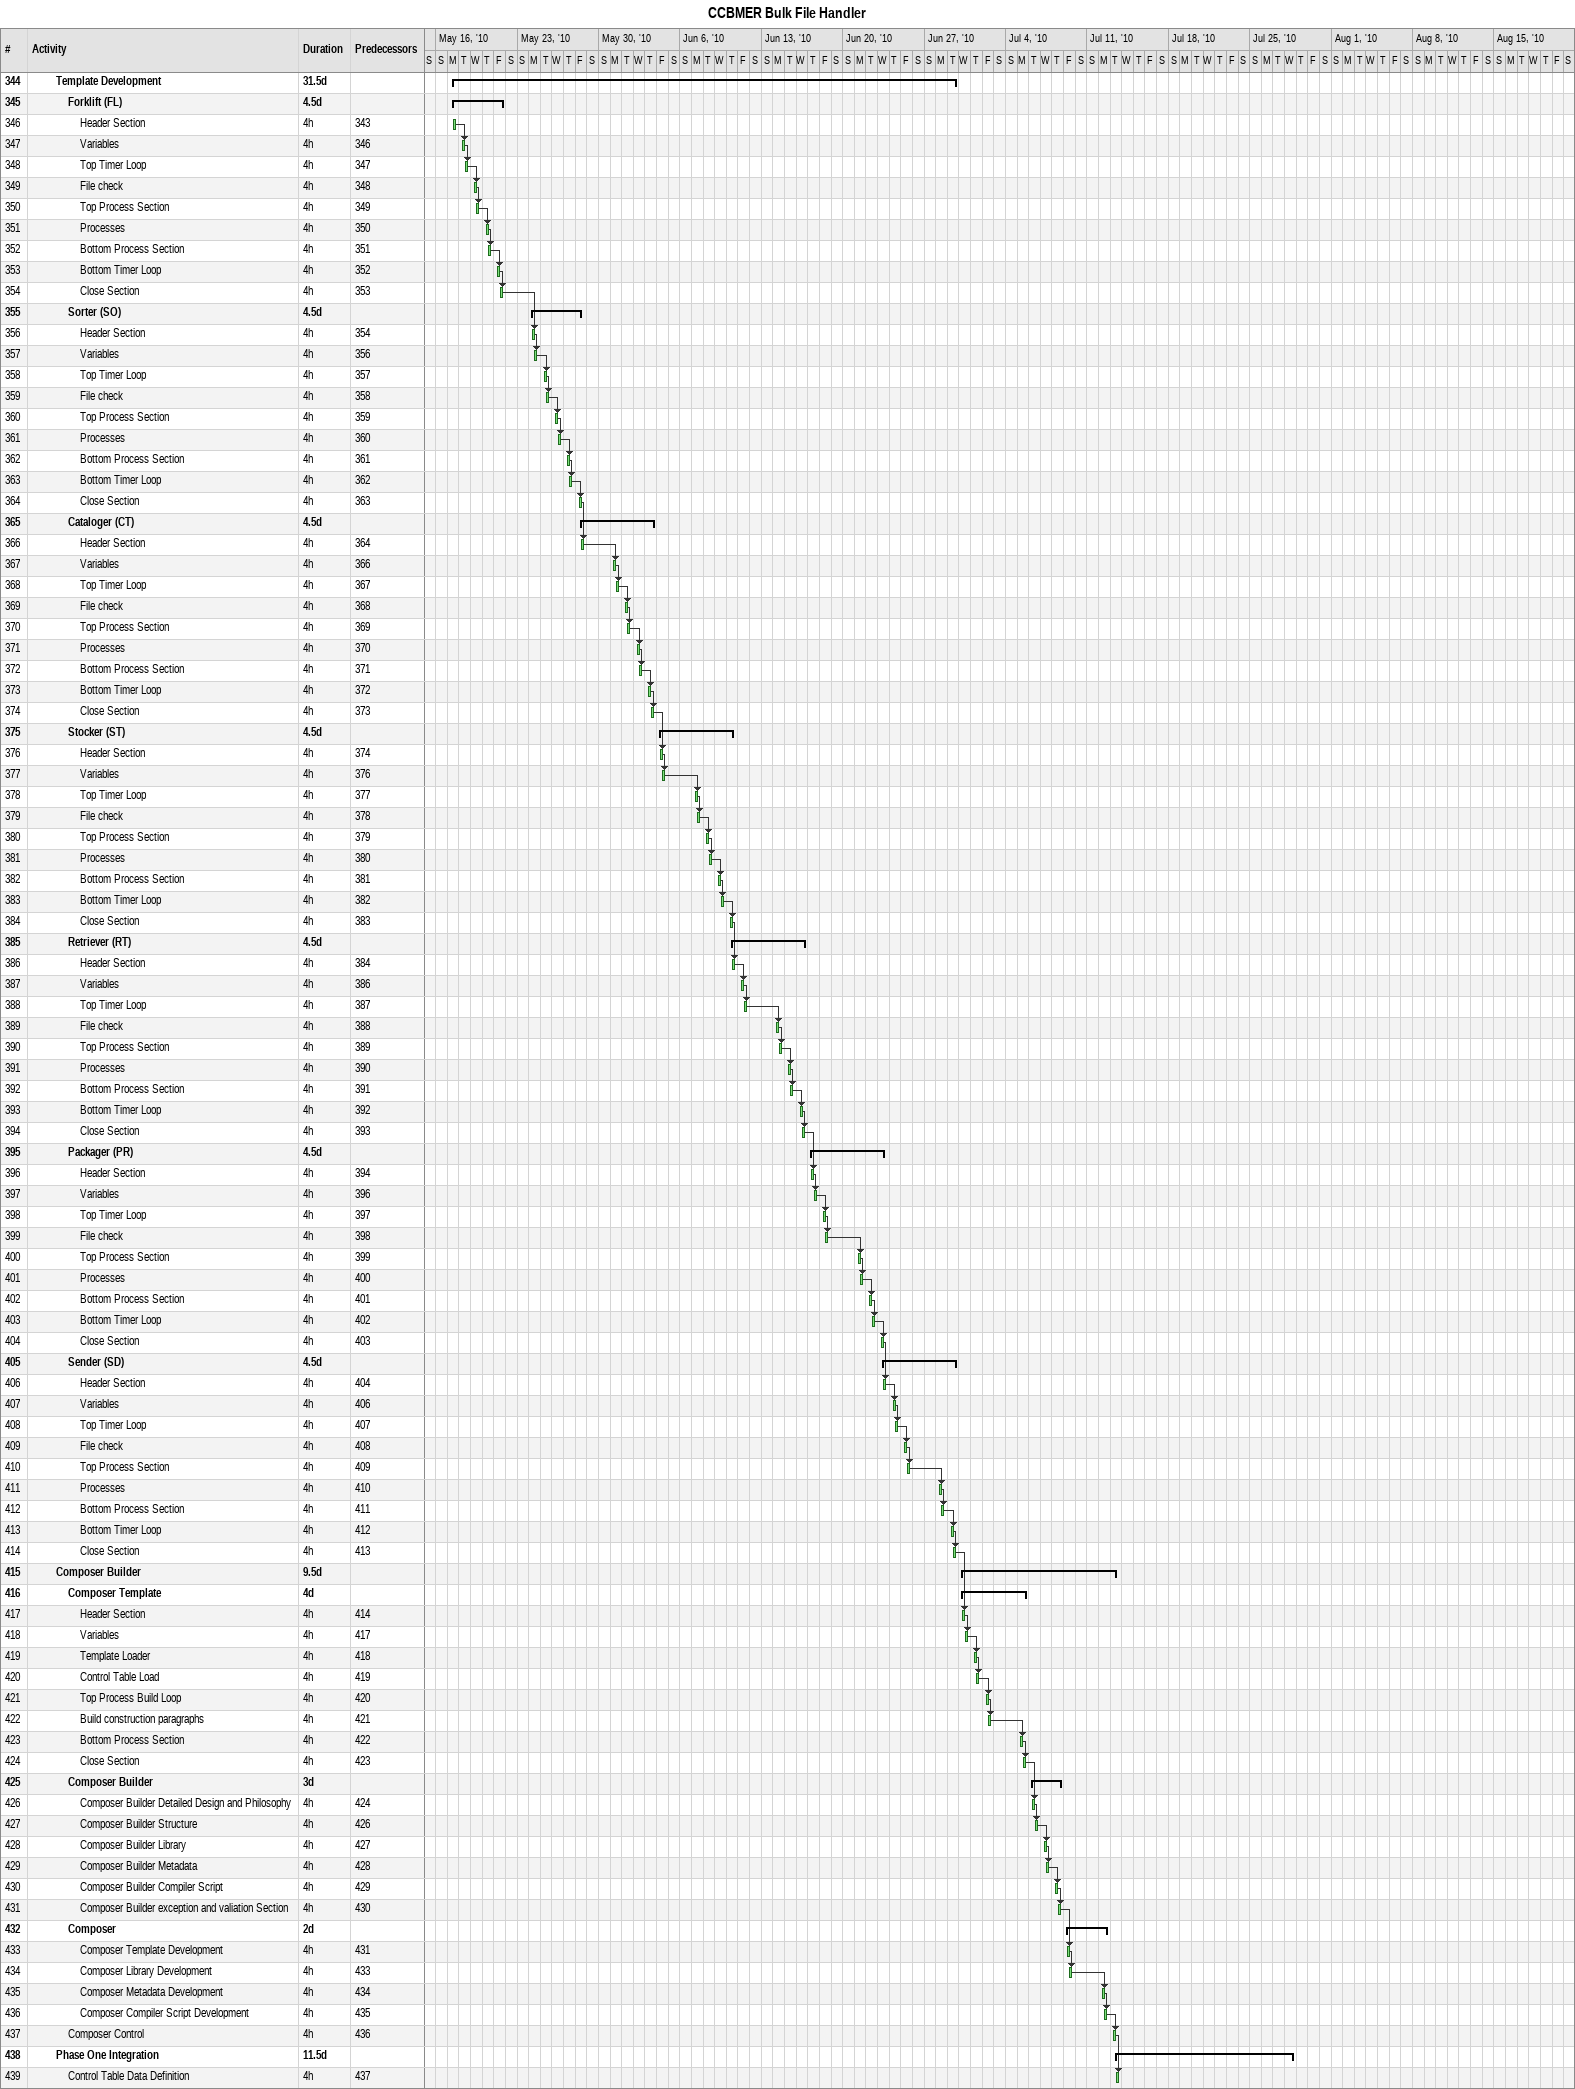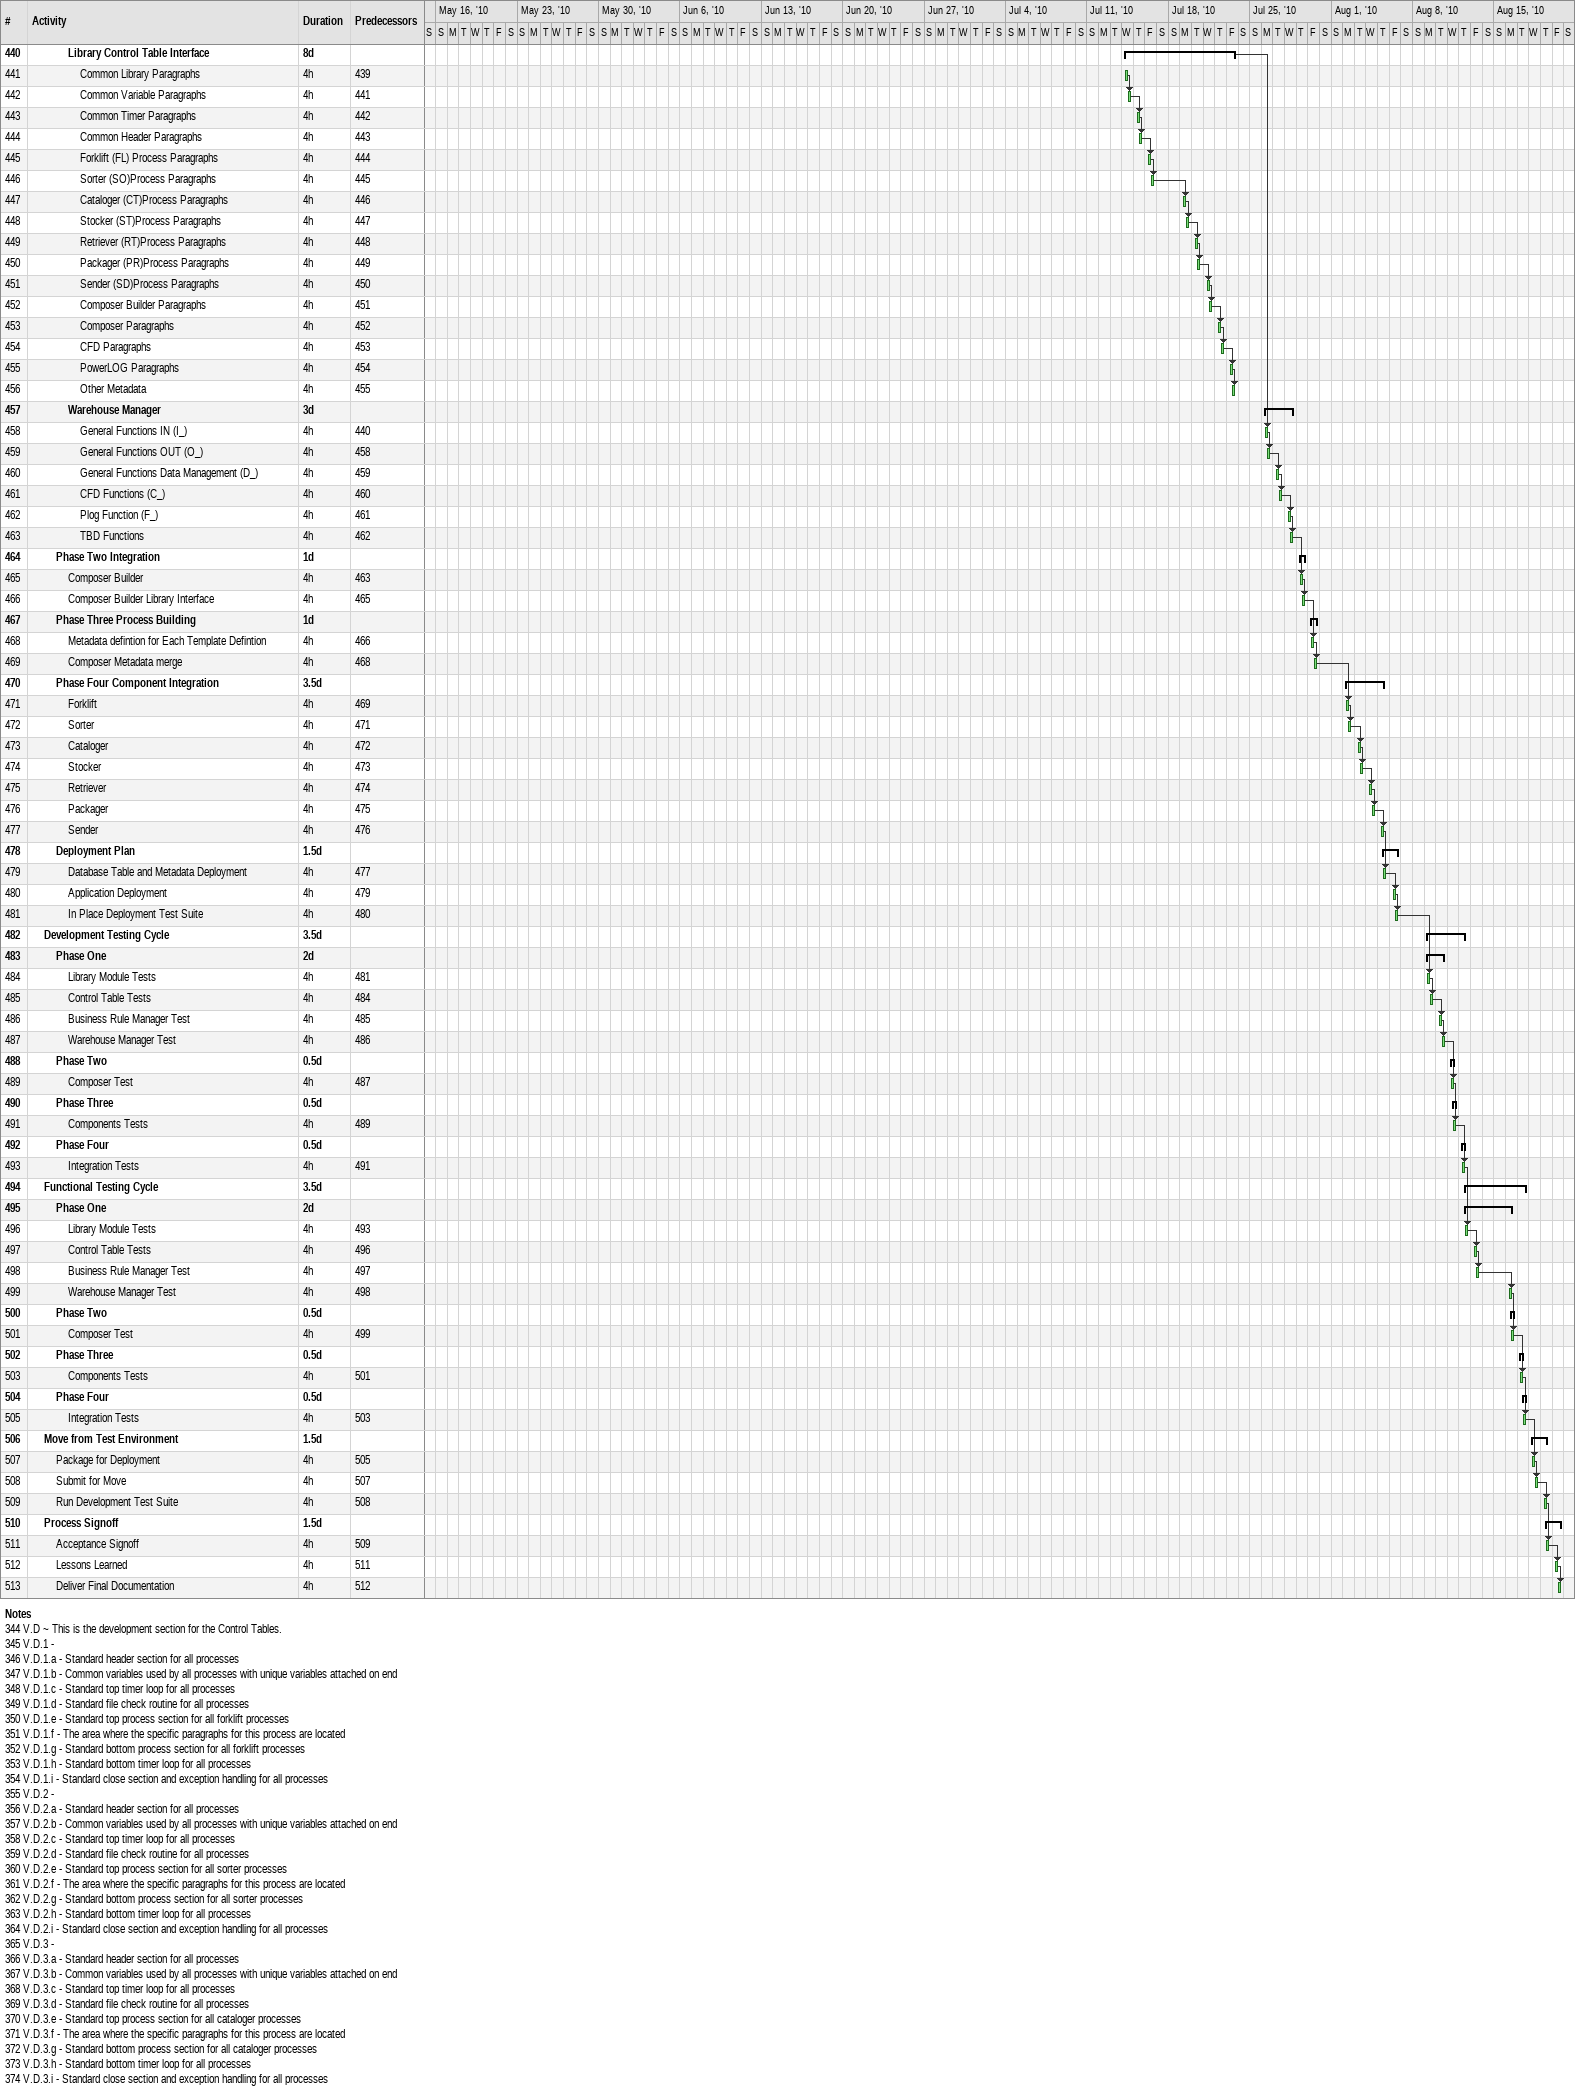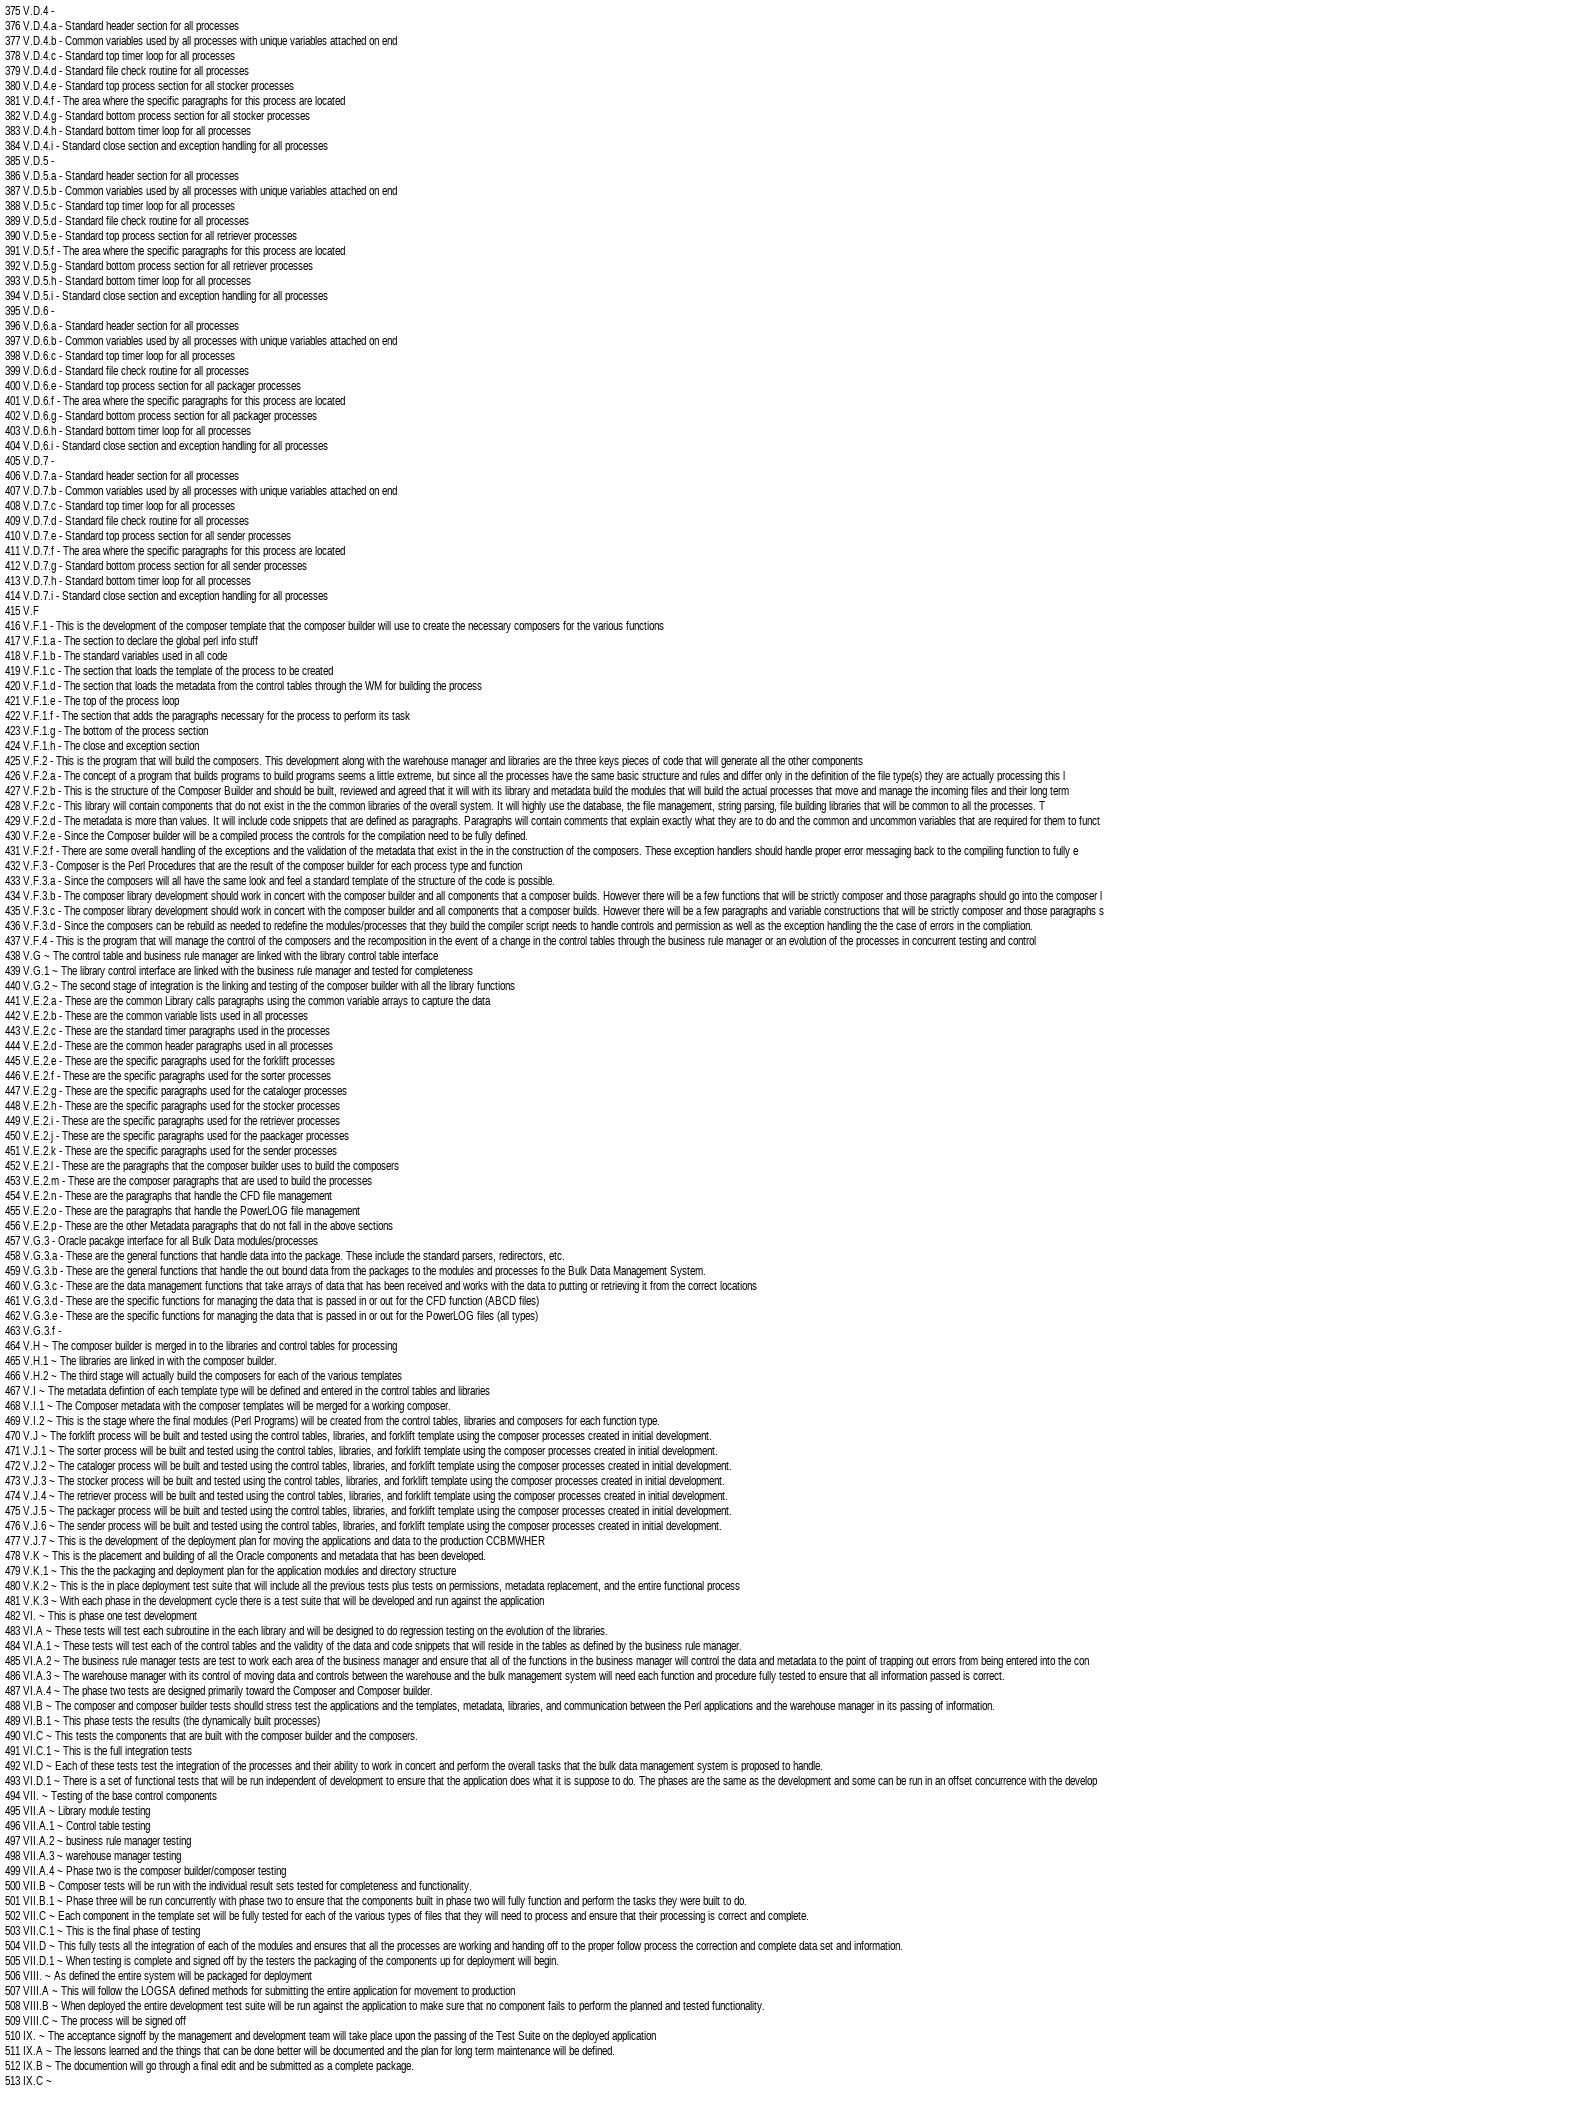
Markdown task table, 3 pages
CCBMER Bulk File Handler

| ID | Level | Task | Duration | Start | Finish | Predecessors |
|---|---|---|---|---|---|---|
| 344 | 3 | **Template Development** | 31.5d | 2010-05-17 | 2010-06-29 |  |
| 345 | 4 | **Forklift (FL)** | 4.5d | 2010-05-17 | 2010-05-21 |  |
| 346 | 5 | Header Section | 4h | 2010-05-17 | 2010-05-17 | 343 |
| 347 | 5 | Variables | 4h | 2010-05-18 | 2010-05-18 | 346 |
| 348 | 5 | Top Timer Loop | 4h | 2010-05-18 | 2010-05-18 | 347 |
| 349 | 5 | File check | 4h | 2010-05-19 | 2010-05-19 | 348 |
| 350 | 5 | Top Process Section | 4h | 2010-05-19 | 2010-05-19 | 349 |
| 351 | 5 | Processes | 4h | 2010-05-20 | 2010-05-20 | 350 |
| 352 | 5 | Bottom Process Section | 4h | 2010-05-20 | 2010-05-20 | 351 |
| 353 | 5 | Bottom Timer Loop | 4h | 2010-05-21 | 2010-05-21 | 352 |
| 354 | 5 | Close Section | 4h | 2010-05-21 | 2010-05-21 | 353 |
| 355 | 4 | **Sorter (SO)** | 4.5d | 2010-05-24 | 2010-05-28 |  |
| 356 | 5 | Header Section | 4h | 2010-05-24 | 2010-05-24 | 354 |
| 357 | 5 | Variables | 4h | 2010-05-24 | 2010-05-24 | 356 |
| 358 | 5 | Top Timer Loop | 4h | 2010-05-25 | 2010-05-25 | 357 |
| 359 | 5 | File check | 4h | 2010-05-25 | 2010-05-25 | 358 |
| 360 | 5 | Top Process Section | 4h | 2010-05-26 | 2010-05-26 | 359 |
| 361 | 5 | Processes | 4h | 2010-05-26 | 2010-05-26 | 360 |
| 362 | 5 | Bottom Process Section | 4h | 2010-05-27 | 2010-05-27 | 361 |
| 363 | 5 | Bottom Timer Loop | 4h | 2010-05-27 | 2010-05-27 | 362 |
| 364 | 5 | Close Section | 4h | 2010-05-28 | 2010-05-28 | 363 |
| 365 | 4 | **Cataloger (CT)** | 4.5d | 2010-05-28 | 2010-06-03 |  |
| 366 | 5 | Header Section | 4h | 2010-05-28 | 2010-05-28 | 364 |
| 367 | 5 | Variables | 4h | 2010-05-31 | 2010-05-31 | 366 |
| 368 | 5 | Top Timer Loop | 4h | 2010-05-31 | 2010-05-31 | 367 |
| 369 | 5 | File check | 4h | 2010-06-01 | 2010-06-01 | 368 |
| 370 | 5 | Top Process Section | 4h | 2010-06-01 | 2010-06-01 | 369 |
| 371 | 5 | Processes | 4h | 2010-06-02 | 2010-06-02 | 370 |
| 372 | 5 | Bottom Process Section | 4h | 2010-06-02 | 2010-06-02 | 371 |
| 373 | 5 | Bottom Timer Loop | 4h | 2010-06-03 | 2010-06-03 | 372 |
| 374 | 5 | Close Section | 4h | 2010-06-03 | 2010-06-03 | 373 |
| 375 | 4 | **Stocker (ST)** | 4.5d | 2010-06-04 | 2010-06-10 |  |
| 376 | 5 | Header Section | 4h | 2010-06-04 | 2010-06-04 | 374 |
| 377 | 5 | Variables | 4h | 2010-06-04 | 2010-06-04 | 376 |
| 378 | 5 | Top Timer Loop | 4h | 2010-06-07 | 2010-06-07 | 377 |
| 379 | 5 | File check | 4h | 2010-06-07 | 2010-06-07 | 378 |
| 380 | 5 | Top Process Section | 4h | 2010-06-08 | 2010-06-08 | 379 |
| 381 | 5 | Processes | 4h | 2010-06-08 | 2010-06-08 | 380 |
| 382 | 5 | Bottom Process Section | 4h | 2010-06-09 | 2010-06-09 | 381 |
| 383 | 5 | Bottom Timer Loop | 4h | 2010-06-09 | 2010-06-09 | 382 |
| 384 | 5 | Close Section | 4h | 2010-06-10 | 2010-06-10 | 383 |
| 385 | 4 | **Retriever (RT)** | 4.5d | 2010-06-10 | 2010-06-16 |  |
| 386 | 5 | Header Section | 4h | 2010-06-10 | 2010-06-10 | 384 |
| 387 | 5 | Variables | 4h | 2010-06-11 | 2010-06-11 | 386 |
| 388 | 5 | Top Timer Loop | 4h | 2010-06-11 | 2010-06-11 | 387 |
| 389 | 5 | File check | 4h | 2010-06-14 | 2010-06-14 | 388 |
| 390 | 5 | Top Process Section | 4h | 2010-06-14 | 2010-06-14 | 389 |
| 391 | 5 | Processes | 4h | 2010-06-15 | 2010-06-15 | 390 |
| 392 | 5 | Bottom Process Section | 4h | 2010-06-15 | 2010-06-15 | 391 |
| 393 | 5 | Bottom Timer Loop | 4h | 2010-06-16 | 2010-06-16 | 392 |
| 394 | 5 | Close Section | 4h | 2010-06-16 | 2010-06-16 | 393 |
| 395 | 4 | **Packager (PR)** | 4.5d | 2010-06-17 | 2010-06-23 |  |
| 396 | 5 | Header Section | 4h | 2010-06-17 | 2010-06-17 | 394 |
| 397 | 5 | Variables | 4h | 2010-06-17 | 2010-06-17 | 396 |
| 398 | 5 | Top Timer Loop | 4h | 2010-06-18 | 2010-06-18 | 397 |
| 399 | 5 | File check | 4h | 2010-06-18 | 2010-06-18 | 398 |
| 400 | 5 | Top Process Section | 4h | 2010-06-21 | 2010-06-21 | 399 |
| 401 | 5 | Processes | 4h | 2010-06-21 | 2010-06-21 | 400 |
| 402 | 5 | Bottom Process Section | 4h | 2010-06-22 | 2010-06-22 | 401 |
| 403 | 5 | Bottom Timer Loop | 4h | 2010-06-22 | 2010-06-22 | 402 |
| 404 | 5 | Close Section | 4h | 2010-06-23 | 2010-06-23 | 403 |
| 405 | 4 | **Sender (SD)** | 4.5d | 2010-06-23 | 2010-06-29 |  |
| 406 | 5 | Header Section | 4h | 2010-06-23 | 2010-06-23 | 404 |
| 407 | 5 | Variables | 4h | 2010-06-24 | 2010-06-24 | 406 |
| 408 | 5 | Top Timer Loop | 4h | 2010-06-24 | 2010-06-24 | 407 |
| 409 | 5 | File check | 4h | 2010-06-25 | 2010-06-25 | 408 |
| 410 | 5 | Top Process Section | 4h | 2010-06-25 | 2010-06-25 | 409 |
| 411 | 5 | Processes | 4h | 2010-06-28 | 2010-06-28 | 410 |
| 412 | 5 | Bottom Process Section | 4h | 2010-06-28 | 2010-06-28 | 411 |
| 413 | 5 | Bottom Timer Loop | 4h | 2010-06-29 | 2010-06-29 | 412 |
| 414 | 5 | Close Section | 4h | 2010-06-29 | 2010-06-29 | 413 |
| 415 | 3 | **Composer Builder** | 9.5d | 2010-06-30 | 2010-07-13 |  |
| 416 | 4 | **Composer Template** | 4d | 2010-06-30 | 2010-07-05 |  |
| 417 | 5 | Header Section | 4h | 2010-06-30 | 2010-06-30 | 414 |
| 418 | 5 | Variables | 4h | 2010-06-30 | 2010-06-30 | 417 |
| 419 | 5 | Template Loader | 4h | 2010-07-01 | 2010-07-01 | 418 |
| 420 | 5 | Control Table Load | 4h | 2010-07-01 | 2010-07-01 | 419 |
| 421 | 5 | Top Process Build Loop | 4h | 2010-07-02 | 2010-07-02 | 420 |
| 422 | 5 | Build construction paragraphs | 4h | 2010-07-02 | 2010-07-02 | 421 |
| 423 | 5 | Bottom Process Section | 4h | 2010-07-05 | 2010-07-05 | 422 |
| 424 | 5 | Close Section | 4h | 2010-07-05 | 2010-07-05 | 423 |
| 425 | 4 | **Composer Builder** | 3d | 2010-07-06 | 2010-07-08 |  |
| 426 | 5 | Composer Builder Detailed Design and Philosophy | 4h | 2010-07-06 | 2010-07-06 | 424 |
| 427 | 5 | Composer Builder Structure | 4h | 2010-07-06 | 2010-07-06 | 426 |
| 428 | 5 | Composer Builder Library | 4h | 2010-07-07 | 2010-07-07 | 427 |
| 429 | 5 | Composer Builder Metadata | 4h | 2010-07-07 | 2010-07-07 | 428 |
| 430 | 5 | Composer Builder Compiler Script | 4h | 2010-07-08 | 2010-07-08 | 429 |
| 431 | 5 | Composer Builder exception and valiation Section | 4h | 2010-07-08 | 2010-07-08 | 430 |
| 432 | 4 | **Composer** | 2d | 2010-07-09 | 2010-07-12 |  |
| 433 | 5 | Composer Template Development | 4h | 2010-07-09 | 2010-07-09 | 431 |
| 434 | 5 | Composer Library Development | 4h | 2010-07-09 | 2010-07-09 | 433 |
| 435 | 5 | Composer Metadata Development | 4h | 2010-07-12 | 2010-07-12 | 434 |
| 436 | 5 | Composer Compiler Script Development | 4h | 2010-07-12 | 2010-07-12 | 435 |
| 437 | 4 | Composer Control | 4h | 2010-07-13 | 2010-07-13 | 436 |
| 438 | 3 | **Phase One Integration** | 11.5d | 2010-07-13 | 2010-07-28 |  |
| 439 | 4 | Control Table Data Definition | 4h | 2010-07-13 | 2010-07-13 | 437 |
| 440 | 4 | **Library Control Table Interface** | 8d | 2010-07-14 | 2010-07-23 |  |
| 441 | 5 | Common Library Paragraphs | 4h | 2010-07-14 | 2010-07-14 | 439 |
| 442 | 5 | Common Variable Paragraphs | 4h | 2010-07-14 | 2010-07-14 | 441 |
| 443 | 5 | Common Timer Paragraphs | 4h | 2010-07-15 | 2010-07-15 | 442 |
| 444 | 5 | Common Header Paragraphs | 4h | 2010-07-15 | 2010-07-15 | 443 |
| 445 | 5 | Forklift (FL) Process Paragraphs | 4h | 2010-07-16 | 2010-07-16 | 444 |
| 446 | 5 | Sorter (SO)Process Paragraphs | 4h | 2010-07-16 | 2010-07-16 | 445 |
| 447 | 5 | Cataloger (CT)Process Paragraphs | 4h | 2010-07-19 | 2010-07-19 | 446 |
| 448 | 5 | Stocker (ST)Process Paragraphs | 4h | 2010-07-19 | 2010-07-19 | 447 |
| 449 | 5 | Retriever (RT)Process Paragraphs | 4h | 2010-07-20 | 2010-07-20 | 448 |
| 450 | 5 | Packager (PR)Process Paragraphs | 4h | 2010-07-20 | 2010-07-20 | 449 |
| 451 | 5 | Sender (SD)Process Paragraphs | 4h | 2010-07-21 | 2010-07-21 | 450 |
| 452 | 5 | Composer Builder Paragraphs | 4h | 2010-07-21 | 2010-07-21 | 451 |
| 453 | 5 | Composer Paragraphs | 4h | 2010-07-22 | 2010-07-22 | 452 |
| 454 | 5 | CFD Paragraphs | 4h | 2010-07-22 | 2010-07-22 | 453 |
| 455 | 5 | PowerLOG Paragraphs | 4h | 2010-07-23 | 2010-07-23 | 454 |
| 456 | 5 | Other Metadata | 4h | 2010-07-23 | 2010-07-23 | 455 |
| 457 | 4 | **Warehouse Manager** | 3d | 2010-07-26 | 2010-07-28 |  |
| 458 | 5 | General Functions IN (I_) | 4h | 2010-07-26 | 2010-07-26 | 440 |
| 459 | 5 | General Functions OUT (O_) | 4h | 2010-07-26 | 2010-07-26 | 458 |
| 460 | 5 | General Functions Data Management (D_) | 4h | 2010-07-27 | 2010-07-27 | 459 |
| 461 | 5 | CFD Functions (C_) | 4h | 2010-07-27 | 2010-07-27 | 460 |
| 462 | 5 | Plog Function (F_) | 4h | 2010-07-28 | 2010-07-28 | 461 |
| 463 | 5 | TBD Functions | 4h | 2010-07-28 | 2010-07-28 | 462 |
| 464 | 3 | **Phase Two Integration** | 1d | 2010-07-29 | 2010-07-29 |  |
| 465 | 4 | Composer Builder | 4h | 2010-07-29 | 2010-07-29 | 463 |
| 466 | 4 | Composer Builder Library Interface | 4h | 2010-07-29 | 2010-07-29 | 465 |
| 467 | 3 | **Phase Three Process Building** | 1d | 2010-07-30 | 2010-07-30 |  |
| 468 | 4 | Metadata defintion for Each Template Defintion | 4h | 2010-07-30 | 2010-07-30 | 466 |
| 469 | 4 | Composer Metadata merge | 4h | 2010-07-30 | 2010-07-30 | 468 |
| 470 | 3 | **Phase Four Component Integration** | 3.5d | 2010-08-02 | 2010-08-05 |  |
| 471 | 4 | Forklift | 4h | 2010-08-02 | 2010-08-02 | 469 |
| 472 | 4 | Sorter | 4h | 2010-08-02 | 2010-08-02 | 471 |
| 473 | 4 | Cataloger | 4h | 2010-08-03 | 2010-08-03 | 472 |
| 474 | 4 | Stocker | 4h | 2010-08-03 | 2010-08-03 | 473 |
| 475 | 4 | Retriever | 4h | 2010-08-04 | 2010-08-04 | 474 |
| 476 | 4 | Packager | 4h | 2010-08-04 | 2010-08-04 | 475 |
| 477 | 4 | Sender | 4h | 2010-08-05 | 2010-08-05 | 476 |
| 478 | 3 | **Deployment Plan** | 1.5d | 2010-08-05 | 2010-08-06 |  |
| 479 | 4 | Database Table and Metadata Deployment | 4h | 2010-08-05 | 2010-08-05 | 477 |
| 480 | 4 | Application Deployment | 4h | 2010-08-06 | 2010-08-06 | 479 |
| 481 | 4 | In Place Deployment Test Suite | 4h | 2010-08-06 | 2010-08-06 | 480 |
| 482 | 2 | **Development Testing Cycle** | 3.5d | 2010-08-09 | 2010-08-12 |  |
| 483 | 3 | **Phase One** | 2d | 2010-08-09 | 2010-08-10 |  |
| 484 | 4 | Library Module Tests | 4h | 2010-08-09 | 2010-08-09 | 481 |
| 485 | 4 | Control Table Tests | 4h | 2010-08-09 | 2010-08-09 | 484 |
| 486 | 4 | Business Rule Manager Test | 4h | 2010-08-10 | 2010-08-10 | 485 |
| 487 | 4 | Warehouse Manager Test | 4h | 2010-08-10 | 2010-08-10 | 486 |
| 488 | 3 | **Phase Two** | 0.5d | 2010-08-11 | 2010-08-11 |  |
| 489 | 4 | Composer Test | 4h | 2010-08-11 | 2010-08-11 | 487 |
| 490 | 3 | **Phase Three** | 0.5d | 2010-08-11 | 2010-08-11 |  |
| 491 | 4 | Components Tests | 4h | 2010-08-11 | 2010-08-11 | 489 |
| 492 | 3 | **Phase Four** | 0.5d | 2010-08-12 | 2010-08-12 |  |
| 493 | 4 | Integration Tests | 4h | 2010-08-12 | 2010-08-12 | 491 |
| 494 | 2 | **Functional Testing Cycle** | 3.5d | 2010-08-12 | 2010-08-17 |  |
| 495 | 3 | **Phase One** | 2d | 2010-08-12 | 2010-08-16 |  |
| 496 | 4 | Library Module Tests | 4h | 2010-08-12 | 2010-08-12 | 493 |
| 497 | 4 | Control Table Tests | 4h | 2010-08-13 | 2010-08-13 | 496 |
| 498 | 4 | Business Rule Manager Test | 4h | 2010-08-13 | 2010-08-13 | 497 |
| 499 | 4 | Warehouse Manager Test | 4h | 2010-08-16 | 2010-08-16 | 498 |
| 500 | 3 | **Phase Two** | 0.5d | 2010-08-16 | 2010-08-16 |  |
| 501 | 4 | Composer Test | 4h | 2010-08-16 | 2010-08-16 | 499 |
| 502 | 3 | **Phase Three** | 0.5d | 2010-08-17 | 2010-08-17 |  |
| 503 | 4 | Components Tests | 4h | 2010-08-17 | 2010-08-17 | 501 |
| 504 | 3 | **Phase Four** | 0.5d | 2010-08-17 | 2010-08-17 |  |
| 505 | 4 | Integration Tests | 4h | 2010-08-17 | 2010-08-17 | 503 |
| 506 | 2 | **Move from Test Environment** | 1.5d | 2010-08-18 | 2010-08-19 |  |
| 507 | 3 | Package for Deployment | 4h | 2010-08-18 | 2010-08-18 | 505 |
| 508 | 3 | Submit for Move | 4h | 2010-08-18 | 2010-08-18 | 507 |
| 509 | 3 | Run Development Test Suite | 4h | 2010-08-19 | 2010-08-19 | 508 |
| 510 | 2 | **Process Signoff** | 1.5d | 2010-08-19 | 2010-08-20 |  |
| 511 | 3 | Acceptance Signoff | 4h | 2010-08-19 | 2010-08-19 | 509 |
| 512 | 3 | Lessons Learned | 4h | 2010-08-20 | 2010-08-20 | 511 |
| 513 | 3 | Deliver Final Documentation | 4h | 2010-08-20 | 2010-08-20 | 512 |

Notes
- 344: V.D ~ This is the development section for the Control Tables.
- 345: V.D.1 -
- 346: V.D.1.a - Standard header section for all processes
- 347: V.D.1.b - Common variables used by all processes with unique variables attached on end
- 348: V.D.1.c - Standard top timer loop for all processes
- 349: V.D.1.d - Standard file check routine for all processes
- 350: V.D.1.e - Standard top process section for all forklift processes
- 351: V.D.1.f - The area where the specific paragraphs for this process are located
- 352: V.D.1.g - Standard bottom process section for all forklift processes
- 353: V.D.1.h - Standard bottom timer loop for all processes
- 354: V.D.1.i - Standard close section and exception handling for all processes
- 355: V.D.2 -
- 356: V.D.2.a - Standard header section for all processes
- 357: V.D.2.b - Common variables used by all processes with unique variables attached on end
- 358: V.D.2.c - Standard top timer loop for all processes
- 359: V.D.2.d - Standard file check routine for all processes
- 360: V.D.2.e - Standard top process section for all sorter processes
- 361: V.D.2.f - The area where the specific paragraphs for this process are located
- 362: V.D.2.g - Standard bottom process section for all sorter processes
- 363: V.D.2.h - Standard bottom timer loop for all processes
- 364: V.D.2.i - Standard close section and exception handling for all processes
- 365: V.D.3 -
- 366: V.D.3.a - Standard header section for all processes
- 367: V.D.3.b - Common variables used by all processes with unique variables attached on end
- 368: V.D.3.c - Standard top timer loop for all processes
- 369: V.D.3.d - Standard file check routine for all processes
- 370: V.D.3.e - Standard top process section for all cataloger processes
- 371: V.D.3.f - The area where the specific paragraphs for this process are located
- 372: V.D.3.g - Standard bottom process section for all cataloger processes
- 373: V.D.3.h - Standard bottom timer loop for all processes
- 374: V.D.3.i - Standard close section and exception handling for all processes
- 375: V.D.4 -
- 376: V.D.4.a - Standard header section for all processes
- 377: V.D.4.b - Common variables used by all processes with unique variables attached on end
- 378: V.D.4.c - Standard top timer loop for all processes
- 379: V.D.4.d - Standard file check routine for all processes
- 380: V.D.4.e - Standard top process section for all stocker processes
- 381: V.D.4.f - The area where the specific paragraphs for this process are located
- 382: V.D.4.g - Standard bottom process section for all stocker processes
- 383: V.D.4.h - Standard bottom timer loop for all processes
- 384: V.D.4.i - Standard close section and exception handling for all processes
- 385: V.D.5 -
- 386: V.D.5.a - Standard header section for all processes
- 387: V.D.5.b - Common variables used by all processes with unique variables attached on end
- 388: V.D.5.c - Standard top timer loop for all processes
- 389: V.D.5.d - Standard file check routine for all processes
- 390: V.D.5.e - Standard top process section for all retriever processes
- 391: V.D.5.f - The area where the specific paragraphs for this process are located
- 392: V.D.5.g - Standard bottom process section for all retriever processes
- 393: V.D.5.h - Standard bottom timer loop for all processes
- 394: V.D.5.i - Standard close section and exception handling for all processes
- 395: V.D.6 -
- 396: V.D.6.a - Standard header section for all processes
- 397: V.D.6.b - Common variables used by all processes with unique variables attached on end
- 398: V.D.6.c - Standard top timer loop for all processes
- 399: V.D.6.d - Standard file check routine for all processes
- 400: V.D.6.e - Standard top process section for all packager processes
- 401: V.D.6.f - The area where the specific paragraphs for this process are located
- 402: V.D.6.g - Standard bottom process section for all packager processes
- 403: V.D.6.h - Standard bottom timer loop for all processes
- 404: V.D.6.i - Standard close section and exception handling for all processes
- 405: V.D.7 -
- 406: V.D.7.a - Standard header section for all processes
- 407: V.D.7.b - Common variables used by all processes with unique variables attached on end
- 408: V.D.7.c - Standard top timer loop for all processes
- 409: V.D.7.d - Standard file check routine for all processes
- 410: V.D.7.e - Standard top process section for all sender processes
- 411: V.D.7.f - The area where the specific paragraphs for this process are located
- 412: V.D.7.g - Standard bottom process section for all sender processes
- 413: V.D.7.h - Standard bottom timer loop for all processes
- 414: V.D.7.i - Standard close section and exception handling for all processes
- 415: V.F
- 416: V.F.1 - This is the development of the composer template that the composer builder will use to create the necessary composers for the various functions
- 417: V.F.1.a - The section to declare the global perl info stuff
- 418: V.F.1.b - The standard variables used in all code
- 419: V.F.1.c - The section that loads the template of the process to be created
- 420: V.F.1.d - The section that loads the metadata from the control tables through the WM for building the process
- 421: V.F.1.e - The top of the process loop
- 422: V.F.1.f - The section that adds the paragraphs necessary for the process to perform its task
- 423: V.F.1.g - The bottom of the process section
- 424: V.F.1.h - The close and exception section
- 425: V.F.2 - This is the program that will build the composers. This development along with the warehouse manager and libraries are the three keys pieces of code that will generate all the other components
- 426: V.F.2.a - The concept of a program that builds programs to build programs seems a little extreme, but since all the processes have the same basic structure and rules and differ only in the definition of the file type(s) they are actually processing this l
- 427: V.F.2.b - This is the structure of the Composer Builder and should be built, reviewed and agreed that it will with its library and metadata build the modules that will build the actual processes that move and manage the incoming files and their long term
- 428: V.F.2.c - This library will contain components that do not exist in the the common libraries of the overall system. It will highly use the database, the file management, string parsing, file building libraries that will be common to all the processes. T
- 429: V.F.2.d - The metadata is more than values. It will include code snippets that are defined as paragraphs. Paragraphs will contain comments that explain exactly what they are to do and the common and uncommon variables that are required for them to funct
- 430: V.F.2.e - Since the Composer builder will be a compiled process the controls for the compilation need to be fully defined.
- 431: V.F.2.f - There are some overall handling of the exceptions and the validation of the metadata that exist in the in the construction of the composers. These exception handlers should handle proper error messaging back to the compiling function to fully e
- 432: V.F.3 - Composer is the Perl Procedures that are the result of the composer builder for each process type and function
- 433: V.F.3.a - Since the composers will all have the same look and feel a standard template of the structure of the code is possible.
- 434: V.F.3.b - The composer library development should work in concert with the composer builder and all components that a composer builds. However there will be a few functions that will be strictly composer and those paragraphs should go into the composer l
- 435: V.F.3.c - The composer library development should work in concert with the composer builder and all components that a composer builds. However there will be a few paragraphs and variable constructions that will be strictly composer and those paragraphs s
- 436: V.F.3.d - Since the composers can be rebuild as needed to redefine the modules/processes that they build the compiler script needs to handle controls and permission as well as the exception handling the the case of errors in the compliation.
- 437: V.F.4 - This is the program that will manage the control of the composers and the recomposition in the event of a change in the control tables through the business rule manager or an evolution of the processes in concurrent testing and control
- 438: V.G ~ The control table and business rule manager are linked with the library control table interface
- 439: V.G.1 ~ The library control interface are linked with the business rule manager and tested for completeness
- 440: V.G.2 ~ The second stage of integration is the linking and testing of the composer builder with all the library functions
- 441: V.E.2.a - These are the common Library calls paragraphs using the common variable arrays to capture the data
- 442: V.E.2.b - These are the common variable lists used in all processes
- 443: V.E.2.c - These are the standard timer paragraphs used in the processes
- 444: V.E.2.d - These are the common header paragraphs used in all processes
- 445: V.E.2.e - These are the specific paragraphs used for the forklift processes
- 446: V.E.2.f - These are the specific paragraphs used for the sorter processes
- 447: V.E.2.g - These are the specific paragraphs used for the cataloger processes
- 448: V.E.2.h - These are the specific paragraphs used for the stocker processes
- 449: V.E.2.i - These are the specific paragraphs used for the retriever processes
- 450: V.E.2.j - These are the specific paragraphs used for the paackager processes
- 451: V.E.2.k - These are the specific paragraphs used for the sender processes
- 452: V.E.2.l - These are the paragraphs that the composer builder uses to build the composers
- 453: V.E.2.m - These are the composer paragraphs that are used to build the processes
- 454: V.E.2.n - These are the paragraphs that handle the CFD file management
- 455: V.E.2.o - These are the paragraphs that handle the PowerLOG file management
- 456: V.E.2.p - These are the other Metadata paragraphs that do not fall in the above sections
- 457: V.G.3 - Oracle pacakge interface for all Bulk Data modules/processes
- 458: V.G.3.a - These are the general functions that handle data into the package. These include the standard parsers, redirectors, etc.
- 459: V.G.3.b - These are the general functions that handle the out bound data from the packages to the modules and processes fo the Bulk Data Management System.
- 460: V.G.3.c - These are the data management functions that take arrays of data that has been received and works with the data to putting or retrieving it from the correct locations
- 461: V.G.3.d - These are the specific functions for managing the data that is passed in or out for the CFD function (ABCD files)
- 462: V.G.3.e - These are the specific functions for managing the data that is passed in or out for the PowerLOG files (all types)
- 463: V.G.3.f -
- 464: V.H ~ The composer builder is merged in to the libraries and control tables for processing
- 465: V.H.1 ~ The libraries are linked in with the composer builder.
- 466: V.H.2 ~ The third stage will actually build the composers for each of the various templates
- 467: V.I ~ The metadata defintion of each template type will be defined and entered in the control tables and libraries
- 468: V.I.1 ~ The Composer metadata with the composer templates will be merged for a working composer.
- 469: V.I.2 ~ This is the stage where the final modules (Perl Programs) will be created from the control tables, libraries and composers for each function type.
- 470: V.J ~ The forklift process will be built and tested using the control tables, libraries, and forklift template using the composer processes created in initial development.
- 471: V.J.1 ~ The sorter process will be built and tested using the control tables, libraries, and forklift template using the composer processes created in initial development.
- 472: V.J.2 ~ The cataloger process will be built and tested using the control tables, libraries, and forklift template using the composer processes created in initial development.
- 473: V.J.3 ~ The stocker process will be built and tested using the control tables, libraries, and forklift template using the composer processes created in initial development.
- 474: V.J.4 ~ The retriever process will be built and tested using the control tables, libraries, and forklift template using the composer processes created in initial development.
- 475: V.J.5 ~ The packager process will be built and tested using the control tables, libraries, and forklift template using the composer processes created in initial development.
- 476: V.J.6 ~ The sender process will be built and tested using the control tables, libraries, and forklift template using the composer processes created in initial development.
- 477: V.J.7 ~ This is the development of the deployment plan for moving the applications and data to the production CCBMWHER
- 478: V.K ~ This is the placement and building of all the Oracle components and metadata that has been developed.
- 479: V.K.1 ~ This the the packaging and deployment plan for the application modules and directory structure
- 480: V.K.2 ~ This is the in place deployment test suite that will include all the previous tests plus tests on permissions, metadata replacement, and the entire functional process
- 481: V.K.3 ~ With each phase in the development cycle there is a test suite that will be developed and run against the application
- 482: VI. ~ This is phase one test development
- 483: VI.A ~ These tests will test each subroutine in the each library and will be designed to do regression testing on the evolution of the libraries.
- 484: VI.A.1 ~ These tests will test each of the control tables and the validity of the data and code snippets that will reside in the tables as defined by the business rule manager.
- 485: VI.A.2 ~ The business rule manager tests are test to work each area of the business manager and ensure that all of the functions in the business manager will control the data and metadata to the point of trapping out errors from being entered into the con
- 486: VI.A.3 ~ The warehouse manager with its control of moving data and controls between the warehouse and the bulk management system will need each function and procedure fully tested to ensure that all information passed is correct.
- 487: VI.A.4 ~ The phase two tests are designed primarily toward the Composer and Composer builder.
- 488: VI.B ~ The composer and composer builder tests shoulld stress test the applications and the templates, metadata, libraries, and communication between the Perl applications and the warehouse manager in its passing of information.
- 489: VI.B.1 ~ This phase tests the results (the dynamically built processes)
- 490: VI.C ~ This tests the components that are built with the composer builder and the composers.
- 491: VI.C.1 ~ This is the full integration tests
- 492: VI.D ~ Each of these tests test the integration of the processes and their ability to work in concert and perform the overall tasks that the bulk data management system is proposed to handle.
- 493: VI.D.1 ~ There is a set of functional tests that will be run independent of development to ensure that the application does what it is suppose to do. The phases are the same as the development and some can be run in an offset concurrence with the develop
- 494: VII. ~ Testing of the base control components
- 495: VII.A ~ Library module testing
- 496: VII.A.1 ~ Control table testing
- 497: VII.A.2 ~ business rule manager testing
- 498: VII.A.3 ~ warehouse manager testing
- 499: VII.A.4 ~ Phase two is the composer builder/composer testing
- 500: VII.B ~ Composer tests will be run with the individual result sets tested for completeness and functionality.
- 501: VII.B.1 ~ Phase three will be run concurrently with phase two to ensure that the components built in phase two will fully function and perform the tasks they were built to do.
- 502: VII.C ~ Each component in the template set will be fully tested for each of the various types of files that they will need to process and ensure that their processing is correct and complete.
- 503: VII.C.1 ~ This is the final phase of testing
- 504: VII.D ~ This fully tests all the integration of each of the modules and ensures that all the processes are working and handing off to the proper follow process the correction and complete data set and information.
- 505: VII.D.1 ~ When testing is complete and signed off by the testers the packaging of the components up for deployment will begin.
- 506: VIII. ~ As defined the entire system will be packaged for deployment
- 507: VIII.A ~ This will follow the LOGSA defined methods for submitting the entire application for movement to production
- 508: VIII.B ~ When deployed the entire development test suite will be run against the application to make sure that no component fails to perform the planned and tested functionality.
- 509: VIII.C ~ The process will be signed off
- 510: IX. ~ The acceptance signoff by the management and development team will take place upon the passing of the Test Suite on the deployed application
- 511: IX.A ~ The lessons learned and the things that can be done better will be documented and the plan for long term maintenance will be defined.
- 512: IX.B ~ The documention will go through a final edit and be submitted as a complete package.
- 513: IX.C ~
